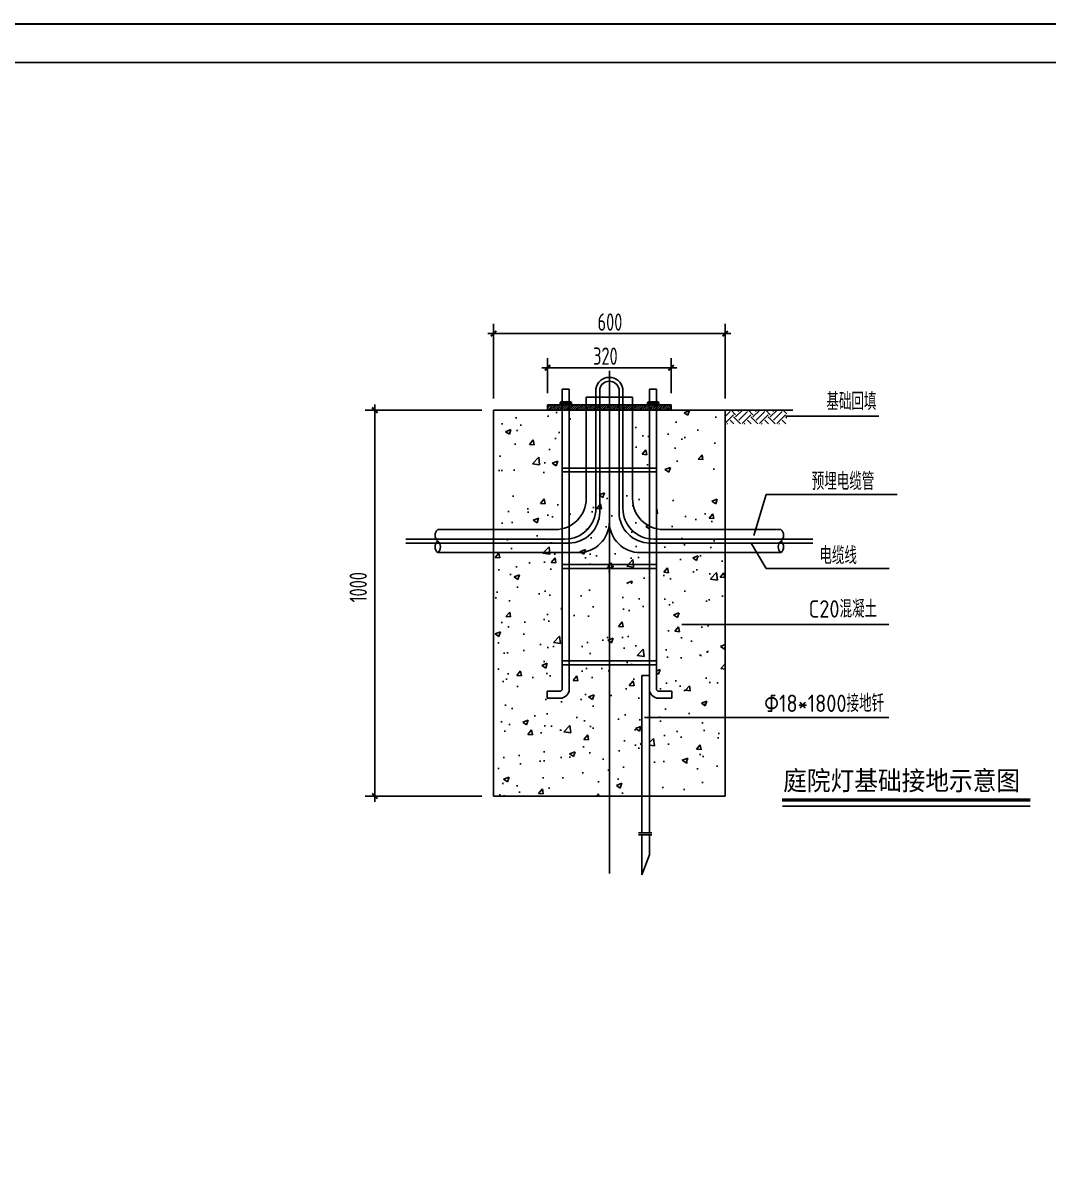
# Model space of a CAD drawing. Extents: x 40587477144 to 40590102100, y 3379967887 to 3381819730.
# Drawn here: x 40588364765 to 40588391323, y 3381013898 to 3381043623 of the extents above; entities that cross this region are included whole.
import ezdxf
from ezdxf.enums import TextEntityAlignment as Align

# ---------------------------------------------------------------- set-up
doc = ezdxf.new("R2010")
doc.units = 0
doc.header["$LTSCALE"] = 1000
doc.header["$MEASUREMENT"] = 0
doc.linetypes.add('99', pattern=[0])
doc.linetypes.add('ACAD_ISO04W100', pattern=[30, 24, -3, 0, -3])
doc.layers.get('Defpoints').update_dxf_attribs({"color": 210})
doc.layers.add('0-cxFrame', color=155, linetype='Continuous')
doc.layers.add('电气', color=7, linetype='Continuous')
doc.layers.add('0-cxText', color=131, linetype='Continuous', lineweight=25)
doc.styles.add('-宋体', font='', dxfattribs={"width": 0.8})
doc.styles.add('_TCH_DIM', font='SIMPLEX', dxfattribs={"bigfont": 'GBCBIG'})
doc.styles.add('cx_tuming', font='simhei.ttf')
doc.styles.add('cx_tuqian1', font='')
doc.styles.add('GPS', font='gbenor.shx', dxfattribs={"width": 0.8, "bigfont": 'gbcbig.shx'})
doc.styles.get("Standard").update_dxf_attribs({"font": 'GBENOR', "width": 0.7, "bigfont": 'GBCBIG'})
doc.styles.add('黑体', font='simhei.ttf', dxfattribs={"height": 12})
doc.styles.get('-宋体').set_extended_font_data('SimSun')
doc.styles.get('cx_tuqian1').set_extended_font_data('SimSun')
doc.dimstyles.new('ISO-25', dxfattribs={"dimtxt": 2.5, "dimasz": 2.5, "dimexe": 1.25, "dimexo": 0.625, "dimtad": 1, "dimtxsty": 'Standard', "dimcen": 2.5, "dimadec": 0, "dimazin": 0, "dimtfac": 1, "dimtmove": 0, "dimatfit": 3, "dimfxl": 0, "dimarcsym": 0})

# ---------------------------------------------------------------- blocks, each defined once
blk = doc.blocks.new('TK22.A1 L(Dragon)')
at = {"layer": '0-cxFrame', "color": 7, "const_width": 0.5}
blk.add_lwpolyline([(0, 0), (-841, 0), (-841, 594), (0, 594)], close=True, dxfattribs=at)
at = {"layer": '0-cxFrame', "const_width": 0.5}
blk.add_lwpolyline([(-80, 10), (-821, 10), (-821, 584), (-80, 584)], close=True, dxfattribs=at)
at = {"style": '黑体', "flags": 4}
blk.add_attdef('图幅', text='', height=3.3, dxfattribs=at).set_placement((-40, 3), align=Align.RIGHT)
at = {"layer": '0-cxText', "flags": 4}
for tag, height, style, p in [('建设单位', 3.5, 'cx_tuming', (-45, 240)), ('项目名称', 3.5, 'cx_tuming', (-45, 210)), ('子项名称', 3.5, 'cx_tuming', (-45, 180)), ('工程编号', 3.3, 'cx_tuqian1', (-35, 165)), ('图名1', 3.5, 'cx_tuming', (-45, 87)), ('图名2', 3.5, 'cx_tuming', (-45, 79)), ('图名3', 3.5, 'cx_tuming', (-45, 71)), ('出图日期', 3.3, 'cx_tuqian1', (-39, 60)), ('专业', 3.3, 'cx_tuqian1', (-55, 52)), ('图号', 3.3, 'cx_tuqian1', (-55, 44)), ('版次', 3.3, 'cx_tuqian1', (-20, 44))]:
    blk.add_attdef(tag, text='', height=height, dxfattribs=dict(at, style=style)).set_placement(p, align=Align.MIDDLE)
at = {"layer": 'Defpoints', "color": 6, "flags": 4}
for tag, height, style, p in [('tufu', 3.3, '黑体', (-12, 12)), ('dwfname', 4, 'cx_tuqian1', (-80, 3))]:
    blk.add_attdef(tag, text='', height=height, dxfattribs=dict(at, style=style)).set_placement(p, align=Align.RIGHT)
blk = doc.blocks.new('_DIMX')
blk.add_line((-150, 0), (150, 0))
at = {"const_width": 50}
blk.add_lwpolyline([(-70, -70), (70, 70)], dxfattribs=at)

msp = doc.modelspace()

# ---------------------------------------------------------------- hatches: boundary and pattern name
at = {"layer": '电气'}
h = msp.add_hatch(dxfattribs=at)
h.set_pattern_fill('AR-CONC', color=256, scale=8, style=0)
h.set_pattern_definition([(50, (40588306658, 3381022389.1), (1457.477, -127.513), [152.4, -1676.4]), (355, (40588306658, 3381022389), (-281.943, 1528.453), [121.92, -1341.12]), (100.451, (40588306779.5, 3381022378.4), (1175.54, 1400.934), [129.52, -1424.72]), (46.1842, (40588306658, 3381022795.5), (2168.632, -336.34), [228.6, -2514.6]), (96.6356, (40588306838.8, 3381022767.4), (1899.234, 1979.404), [194.28, -2137.08]), (351.184, (40588306658, 3381022795.5), (1899.24, 1979.4), [182.88, -2011.68]), (21, (40588306861.3, 3381022693.9), (1212.919, -818.124), [152.4, -1676.4]), (326, (40588306861.3, 3381022693.9), (494.416, 1473.504), [121.92, -1341.12]), (71.4514, (40588306962.3, 3381022625.7), (1707.332, 655.383), [129.52, -1424.72]), (37.5, (40588306658.05, 3381022389.06), (24.709, 676.4403), [0, -1324.864, 0, -1361.44, 0, -1346.2]), (7.5, (40588306658.05, 3381022389.06), (534.557, 801.4446), [0, -776.224, 0, -1294.384, 0, -513.08]), (327.5, (40588306204.9, 3381022389.06), (1084.7248, -45.83), [0, -508, 0, -1584.96, 0, -2103.12]), (317.5, (40588306001.7, 3381022389.1), (1185.033, 203.412), [0, -660.4, 0, -1052.576, 0, -1493.52])])
h.paths.add_polyline_path([(40588376957.213203, 3381031965.003263), (40588378557.213203, 3381031965.003263, 0.0563557318), (40588378735.842346, 3381031985.200963), (40588378735.842346, 3381033590.003263), (40588376957.213203, 3381033590.003263)])
h.paths.add_polyline_path([(40588376957.213203, 3381023590.003263), (40588380796.084053, 3381023590.003263), (40588380796.084053, 3381026717.817925), (40588380998.584053, 3381026717.817925), (40588380998.584053, 3381027972.817925), (40588380998.584053, 3381028990.003263), (40588378915.842346, 3381028990.003263), (40588378915.842346, 3381026310.003263, -0.286542951), (40588378723.566063, 3381026130.003263), (40588378342.092346, 3381026130.003263), (40588378342.092346, 3381026310.003263), (40588378700.467003, 3381026310.003263, 0.1769332504), (40588378735.842346, 3381026341.127435), (40588378735.842346, 3381031365.003263), (40588376957.213203, 3381031365.003263)])
h.paths.add_polyline_path([(40588380998.584053, 3381030740.003263), (40588379957.213203, 3381030740.003263), (40588379957.213203, 3381029090.003263), (40588380998.584053, 3381029090.003263)], flags=17)
h.paths.add_polyline_path([(40588379957.213203, 3381030740.003263), (40588378915.842346, 3381030740.003263), (40588378915.842346, 3381029090.003263), (40588379957.213203, 3381029090.003263)], flags=17)
h.paths.add_polyline_path([(40588379157.213203, 3381031365.003263), (40588378915.842346, 3381031365.003263), (40588378915.842346, 3381030840.003263), (40588379957.213203, 3381030840.003263), (40588379957.213203, 3381032165.003263, -0.4142135624)])
h.paths.add_polyline_path([(40588379957.213203, 3381032165.003263), (40588379957.213203, 3381030840.003263), (40588380998.584053, 3381030840.003263), (40588380998.584053, 3381031365.003263), (40588380757.213203, 3381031365.003263, -0.4142135624)])
h.paths.add_polyline_path([(40588381178.584053, 3381026341.127435, 0.1769332504), (40588381213.959396, 3381026310.003263), (40588381572.334053, 3381026310.003263), (40588381572.334053, 3381026130.003263), (40588381190.860336, 3381026130.003263, -0.286542951), (40588380998.584053, 3381026310.003263), (40588380998.584053, 3381023590.003263), (40588382957.213203, 3381023590.003263), (40588382957.213203, 3381031365.003263), (40588381178.584053, 3381031365.003263)])
h.paths.add_polyline_path([(40588382957.213203, 3381031965.003263), (40588382957.213203, 3381033590.003263), (40588381178.584053, 3381033590.003263), (40588381178.584053, 3381031985.200963, 0.0563557318), (40588381357.213203, 3381031965.003263)])
h.paths.add_polyline_path([(40588380998.584053, 3381032049.891291), (40588380998.584053, 3381031990.003263), (40588381158.781853, 3381031990.003263, -0.0535991848)])
h.paths.add_polyline_path([(40588380998.584053, 3381033590.003263), (40588380557.213203, 3381033590.003263), (40588380557.213203, 3381032765.003263, 0.2564692062), (40588380927.824097, 3381032090.003263), (40588380998.584053, 3381032090.003263)])
h.paths.add_polyline_path([(40588378915.842346, 3381032090.003263), (40588378986.602303, 3381032090.003263, 0.2564692062), (40588379357.213203, 3381032765.003263), (40588379357.213203, 3381033590.003263), (40588378915.842346, 3381033590.003263)])
h.paths.add_polyline_path([(40588378915.842346, 3381031990.003263), (40588378915.842346, 3381032049.891291, -0.0535991848), (40588378755.644547, 3381031990.003263)])
h = msp.add_hatch(dxfattribs=at)
h.set_pattern_fill('JIS_WOOD', color=256, scale=50, style=0)
h.set_pattern_definition([(45, (40588306658.054, 3381022389.062), (-25, 25), [])])
h.paths.add_polyline_path([(40588378357.213203, 3381033730.003263), (40588378357.213203, 3381033590.003263), (40588378735.842346, 3381033590.003263), (40588378735.842346, 3381033730.003263)])
h.paths.add_polyline_path([(40588378915.842346, 3381033730.003263), (40588378735.842346, 3381033730.003263), (40588378735.842346, 3381033590.003263), (40588378915.842346, 3381033590.003263)])
h.paths.add_polyline_path([(40588379357.213203, 3381033590.003263), (40588379357.213203, 3381033730.003263), (40588378915.842346, 3381033730.003263), (40588378915.842346, 3381033590.003263)])
h.paths.add_polyline_path([(40588379607.213203, 3381033590.003263), (40588379607.213203, 3381033730.003263), (40588379357.213203, 3381033730.003263), (40588379357.213203, 3381033590.003263)])
h.paths.add_polyline_path([(40588379607.213203, 3381033590.003263), (40588379707.213203, 3381033590.003263), (40588379707.213203, 3381033730.003263), (40588379607.213203, 3381033730.003263)])
h.paths.add_polyline_path([(40588379957.213203, 3381033590.003263), (40588379957.213203, 3381033730.003263), (40588379707.213203, 3381033730.003263), (40588379707.213203, 3381033590.003263)])
h.paths.add_polyline_path([(40588380207.213203, 3381033590.003263), (40588380207.213203, 3381033730.003263), (40588379957.213203, 3381033730.003263), (40588379957.213203, 3381033590.003263)])
h.paths.add_polyline_path([(40588380207.213203, 3381033590.003263), (40588380307.213203, 3381033590.003263), (40588380307.213203, 3381033730.003263), (40588380207.213203, 3381033730.003263)])
h.paths.add_polyline_path([(40588380557.213203, 3381033590.003263), (40588380557.213203, 3381033730.003263), (40588380307.213203, 3381033730.003263), (40588380307.213203, 3381033590.003263)])
h.paths.add_polyline_path([(40588380998.584053, 3381033590.003263), (40588380998.584053, 3381033730.003263), (40588380557.213203, 3381033730.003263), (40588380557.213203, 3381033590.003263)])
h.paths.add_polyline_path([(40588381178.584053, 3381033590.003263), (40588381178.584053, 3381033730.003263), (40588380998.584053, 3381033730.003263), (40588380998.584053, 3381033590.003263)])
h.paths.add_polyline_path([(40588381557.213203, 3381033590.003263), (40588381557.213203, 3381033730.003263), (40588381178.584053, 3381033730.003263), (40588381178.584053, 3381033590.003263)])
h = msp.add_hatch(color=256, dxfattribs=at)
h.paths.add_polyline_path([(40588378915.842346, 3381033808.753263), (40588378949.592346, 3381033808.753263), (40588378972.092346, 3381033786.253263), (40588378972.092346, 3381033730.003263), (40588378915.842346, 3381033730.003263)])
h.paths.add_polyline_path([(40588378735.842346, 3381033730.003263), (40588378735.842346, 3381033808.753263), (40588378915.842346, 3381033808.753263), (40588378915.842346, 3381033730.003263)])
h.paths.add_polyline_path([(40588378679.592346, 3381033786.253263), (40588378702.092346, 3381033808.753263), (40588378735.842346, 3381033808.753263), (40588378735.842346, 3381033730.003263), (40588378679.592346, 3381033730.003263)])
h = msp.add_hatch(color=256, dxfattribs=at)
h.paths.add_polyline_path([(40588380998.584053, 3381033808.753263), (40588380964.834053, 3381033808.753263), (40588380942.334053, 3381033786.253263), (40588380942.334053, 3381033730.003263), (40588380998.584053, 3381033730.003263)])
h.paths.add_polyline_path([(40588381178.584053, 3381033730.003263), (40588381178.584053, 3381033808.753263), (40588380998.584053, 3381033808.753263), (40588380998.584053, 3381033730.003263)])
h.paths.add_polyline_path([(40588381234.834053, 3381033786.253263), (40588381212.334053, 3381033808.753263), (40588381178.584053, 3381033808.753263), (40588381178.584053, 3381033730.003263), (40588381234.834053, 3381033730.003263)])
h = msp.add_hatch(dxfattribs=at)
h.set_pattern_fill('EARTH', color=256, scale=50, angle=45, style=0)
h.set_pattern_definition([(45, (40588373069.75, 3381023367.65), (4e-14, 449.013), [317.5, -317.5]), (45, (40588372985.56, 3381023451.84), (4e-14, 449.013), [317.5, -317.5]), (45, (40588372901.37, 3381023536.03), (4e-14, 449.013), [317.5, -317.5]), (135, (40588372901.37, 3381023592.16), (-449.013, 4e-14), [317.5, -317.5]), (135, (40588372985.56, 3381023676.35), (-449.013, 4e-14), [317.5, -317.5]), (135, (40588373069.75, 3381023760.54), (-449.013, 4e-14), [317.5, -317.5])])
h.paths.add_polyline_path([(40588384551.503227, 3381033590.003263), (40588382957.213203, 3381033590.003263), (40588382957.213203, 3381033236.494645), (40588384551.503227, 3381033236.494645)])

# ---------------------------------------------------------------- linework, layer by layer
at = {"layer": '电气', "color": 120}
for p, q in [((40588376957.213203, 3381033890.003263, 0), (40588376957.213203, 3381035822.780613, 0)), ((40588382957.213203, 3381033890.003263, 0), (40588382957.213203, 3381035822.780613, 0)), ((40588382956.213203, 3381035572.780613, 0), (40588376958.213203, 3381035572.780613, 0)), ((40588378357.213203, 3381034030.003263, 0), (40588378357.213203, 3381034939.168027, 0)), ((40588381557.213203, 3381034030.003263, 0), (40588381557.213203, 3381034939.168027, 0)), ((40588378358.213203, 3381034689.168027, 0), (40588381556.213203, 3381034689.168027, 0)), ((40588376657.213203, 3381033590.003263, 0), (40588373630.231216, 3381033590.003263, 0)), ((40588373880.231216, 3381033589.003263, 0), (40588373880.231216, 3381023591.003263, 0)), ((40588376657.213203, 3381023590.003263, 0), (40588373630.231216, 3381023590.003263, 0))]:
    msp.add_line(p, q, dxfattribs=at)
at = {"layer": '电气', "linetype": 'ACAD_ISO04W100', "ltscale": 5}
msp.add_line((40588379957.213203, 3381021581.585611, 0), (40588379957.213203, 3381034604.549271, 0), dxfattribs=at)
at = {"layer": '电气'}
for p, q in [((40588378735.842346, 3381034130.003263, 0), (40588378915.842346, 3381034130.003263, 0)), ((40588378735.842346, 3381034130.003263, 0), (40588378735.842346, 3381026341.127435, 0)), ((40588378915.842346, 3381034130.003263, 0), (40588378915.842346, 3381026310.003263, 0)), ((40588379357.213203, 3381033930.003263, 0), (40588380557.213203, 3381033930.003263, 0)), ((40588379357.213203, 3381031296.809923, 0), (40588379357.213203, 3381033930.003263, 0)), ((40588379607.213203, 3381034140.003263, 0), (40588379607.213203, 3381031046.809923, 0)), ((40588379607.213203, 3381034140.003263, 0), (40588379607.213203, 3381031046.809923, 0)), ((40588379707.213203, 3381034131.669929, 0), (40588379707.213203, 3381031401.003896, 0)), ((40588379707.213203, 3381034131.669929, 0), (40588379707.213203, 3381030946.809923, 0)), ((40588380207.213203, 3381034131.669929, 0), (40588380207.213203, 3381030946.809923, 0)), ((40588380307.213203, 3381034140.003263, 0), (40588380307.213203, 3381031046.809923, 0)), ((40588380557.213203, 3381031296.809923, 0), (40588380557.213203, 3381033930.003263, 0)), ((40588380998.584053, 3381034130.003263, 0), (40588381178.584053, 3381034130.003263, 0)), ((40588380998.584053, 3381034130.003263, 0), (40588380998.584053, 3381027565.003263, 0)), ((40588381178.584053, 3381034130.003263, 0), (40588381178.584053, 3381026341.127435, 0)), ((40588376957.213203, 3381033590.003263, 0), (40588384712.242378, 3381033590.003263, 0)), ((40588376957.213203, 3381023590.003263, 0), (40588376957.213203, 3381033590.003263, 0)), ((40588378357.213203, 3381033730.003263, 0), (40588381557.213203, 3381033730.003263, 0)), ((40588378357.213203, 3381033730.003263, 0), (40588378357.213203, 3381033590.003263, 0)), ((40588378679.592346, 3381033786.253263, 0), (40588378702.092346, 3381033808.753263, 0)), ((40588378679.592346, 3381033786.253263, 0), (40588378679.592346, 3381033730.003263, 0)), ((40588378949.592346, 3381033808.753263, 0), (40588378702.092346, 3381033808.753263, 0)), ((40588378972.092346, 3381033786.253263, 0), (40588378949.592346, 3381033808.753263, 0)), ((40588378972.092346, 3381033786.253263, 0), (40588378972.092346, 3381033730.003263, 0)), ((40588380942.334053, 3381033786.253263, 0), (40588380964.834053, 3381033808.753263, 0)), ((40588380942.334053, 3381033786.253263, 0), (40588380942.334053, 3381033730.003263, 0)), ((40588380964.834053, 3381033808.753263, 0), (40588381212.334053, 3381033808.753263, 0)), ((40588381234.834053, 3381033786.253263, 0), (40588381212.334053, 3381033808.753263, 0)), ((40588381234.834053, 3381033786.253263, 0), (40588381234.834053, 3381033730.003263, 0)), ((40588381557.213203, 3381033730.003263, 0), (40588381557.213203, 3381033590.003263, 0)), ((40588382957.213203, 3381023590.003263, 0), (40588382957.213203, 3381033590.003263, 0)), ((40588378735.842346, 3381032090.003263, 0), (40588381178.584053, 3381032090.003263, 0)), ((40588378735.842346, 3381031990.003263, 0), (40588381178.584053, 3381031990.003263, 0)), ((40588378557.213203, 3381030496.809923, 0), (40588375511.544907, 3381030496.809923, 0)), ((40588381357.213203, 3381030496.809923, 0), (40588384402.881477, 3381030496.809923, 0)), ((40588378807.213203, 3381030246.809923, 0), (40588374683.315582, 3381030246.809923, 0)), ((40588378907.213203, 3381030146.809923, 0), (40588374683.315582, 3381030146.809923, 0)), ((40588381007.213203, 3381030146.809923, 0), (40588385231.110809, 3381030146.809923, 0)), ((40588381107.213203, 3381030246.809923, 0), (40588385231.110809, 3381030246.809923, 0)), ((40588379157.213203, 3381029896.809923, 0), (40588375511.544907, 3381029896.809923, 0)), ((40588380757.213203, 3381029896.809923, 0), (40588384402.881477, 3381029896.809923, 0)), ((40588378735.842346, 3381029590.003263, 0), (40588381178.584053, 3381029590.003263, 0)), ((40588378735.842346, 3381029490.003263, 0), (40588381178.584053, 3381029490.003263, 0)), ((40588380998.584053, 3381027972.817925, 0), (40588380998.584053, 3381022640.282278, 0)), ((40588378735.842346, 3381027090.003263, 0), (40588381178.584053, 3381027090.003263, 0)), ((40588378735.842346, 3381026990.003263, 0), (40588381178.584053, 3381026990.003263, 0)), ((40588380998.584053, 3381026717.817925, 0), (40588380796.084053, 3381026717.817925, 0)), ((40588380796.084053, 3381026717.817925, 0), (40588380796.084053, 3381022640.282278, 0)), ((40588378342.092346, 3381026310.003263, 0), (40588378342.092346, 3381026130.003263, 0)), ((40588378342.092346, 3381026310.003263, 0), (40588378700.467003, 3381026310.003263, 0)), ((40588381572.334053, 3381026310.003263, 0), (40588381213.959396, 3381026310.003263, 0)), ((40588381572.334053, 3381026310.003263, 0), (40588381572.334053, 3381026130.003263, 0)), ((40588378342.092346, 3381026130.003263, 0), (40588378723.566063, 3381026130.003263, 0)), ((40588381572.334053, 3381026130.003263, 0), (40588381190.860336, 3381026130.003263, 0)), ((40588376957.213203, 3381023590.003263, 0), (40588382957.213203, 3381023590.003263, 0)), ((40588380715.977814, 3381022640.282278, 0), (40588381059.756287, 3381022640.282278, 0)), ((40588380715.977814, 3381022584.032278, 0), (40588381059.756287, 3381022584.032278, 0)), ((40588380796.084053, 3381022584.032278, 0), (40588380796.084053, 3381021549.196187, 0)), ((40588380998.584053, 3381022584.032278, 0), (40588380998.584053, 3381022068.258518, 0)), ((40588380796.084053, 3381021549.196187, 0), (40588380998.584053, 3381022068.258518, 0))]:
    msp.add_line(p, q, dxfattribs=at)
at = {"layer": '电气', "color": 120, "linetype": '99'}
msp.add_line((40588384439.548111, 3381023330.807706, 0), (40588390861.839798, 3381023330.807706, 0), dxfattribs=at)
at = {"layer": '电气', "color": 120, "elevation": 0}
for points in [[(40588384530.109489, 3381033437.858224), (40588386941.722038, 3381033437.858224)], [(40588383700.36055, 3381030338.479298), (40588384021.188713, 3381031402.732617), (40588387411.380997, 3381031402.732617)]]:
    msp.add_lwpolyline(points, dxfattribs=at)
at = {"layer": '电气', "color": 120, "linetype": '99', "const_width": 80, "elevation": 0}
msp.add_lwpolyline([(40588384433.544212, 3381023488.05632), (40588390861.839798, 3381023488.05632)], dxfattribs=at)
at = {"layer": '电气'}
for centre, radius, start, end in [((40588379957.213203, 3381034085.836596, 0), 354.166667, 8.7973849963, 171.2026150037), ((40588379957.213203, 3381034085.836596, 0), 254.166667, 10.3888811053, 169.6111188947), ((40588378557.213203, 3381031296.809923, 0), 800, 270, 0), ((40588381357.213203, 3381031296.809923, 0), 800, 180, 270), ((40588378807.213203, 3381031046.809923, 0), 800, 270, 0), ((40588378907.213203, 3381030946.809923, 0), 800, 270, 0), ((40588381007.213203, 3381030946.809923, 0), 800, 180, 270), ((40588381107.213203, 3381031046.809923, 0), 800, 180, 270), ((40588379157.213203, 3381030696.809923, 0), 800, 270, 0), ((40588380757.213203, 3381030696.809923, 0), 800, 180, 270), ((40588375640.458771, 3381030346.809923, 0), 197.784688, 130.6765402339, 229.3234597661), ((40588384273.967628, 3381030346.809923, 0), 197.784688, 310.6765402339, 49.3234597661), ((40588375640.458771, 3381030046.809923, 0), 197.784688, 130.6765402339, 229.3234597661), ((40588375382.63105, 3381030046.809923, 0), 197.784688, 310.6765402339, 49.3234597661), ((40588384531.795341, 3381030046.809923, 0), 197.784688, 130.6765402339, 229.3234597661), ((40588384273.967628, 3381030046.809923, 0), 197.784688, 310.6765402339, 49.3234597661), ((40588378675.554123, 3381026373.984618, 0), 68.660508, 291.2746572557, 331.4094019537), ((40588378675.554123, 3381026373.984618, 0), 248.660508, 281.1328543726, 345.089879168), ((40588381238.872276, 3381026373.984618, 0), 248.660508, 194.910120832, 258.8671456274), ((40588381238.872276, 3381026373.984618, 0), 68.660508, 208.5905980463, 248.7253427443)]:
    msp.add_arc(centre, radius, start, end, dxfattribs=at)
at = {"layer": '电气', "color": 120}
for points in [[(40588383754.529243, 3381033675.925657, 0), (40588383752.56649, 3381033674.322154, 0), (40588383753.903084, 3381033676.475549, 0)], [(40588383086.862694, 3381030338.204352, 0), (40588383084.89994, 3381030336.600849, 0), (40588383086.236542, 3381030338.754244, 0)]]:
    msp.add_solid(points, dxfattribs=at)

# ---------------------------------------------------------------- block references
at = {"layer": '0-cxFrame', "xscale": 100, "yscale": 100, "zscale": 100}
msp.add_blockref('TK22.A1 L(Dragon)', (40588406814.652184, 3380984198.287218), dxfattribs=at)
at = {"layer": '电气', "color": 120}
for p, rotation in [((40588376957.213203, 3381035572.780613, 0), 180), ((40588378357.213203, 3381034689.168027, 0), 180), ((40588373880.231216, 3381033590.003263, 0), 90), ((40588373880.231216, 3381023590.003263, 0), 270)]:
    msp.add_blockref('_DIMX', p, dxfattribs=dict(at, rotation=rotation))
for p in [(40588382957.213203, 3381035572.780613, 0), (40588381557.213203, 3381034689.168027, 0)]:
    msp.add_blockref('_DIMX', p, dxfattribs=at)

# ---------------------------------------------------------------- texts
at = {"layer": '电气', "color": 120, "style": 'GPS', "width": 0.8}
for s, p in [('600', (40588379651.071457, 3381035647.780613, 0)), ('320', (40588379537.095093, 3381034764.168027, 0))]:
    msp.add_text(s, height=450, dxfattribs=at).set_placement(p)
at = {"layer": '电气', "color": 120, "style": 'GPS'}
for s, p in [('基础回填', (40588385579.269142, 3381033589.800839, -0.000001)), ('预埋电缆管', (40588385200.865784, 3381031520.525979, -0.000001)), ('电缆线', (40588385398.426277, 3381029598.645048, -0.000003)), ('C20混凝土', (40588385120.613289, 3381028213.649542, -0.000001)), ('Φ18*1800接地钎', (40588383965.490494, 3381025768.10632, -0.000001))]:
    msp.add_text(s, height=450, dxfattribs=at).set_placement(p)
at = {"layer": '电气', "color": 120, "style": 'GPS', "width": 0.8}
msp.add_text('1000', height=450, rotation=90, dxfattribs=at).set_placement((40588373676.091431, 3381028610.10483, 0))
at = {"layer": '电气', "color": 120, "linetype": '99', "style": '-宋体', "width": 0.9}
msp.add_text('庭院灯基础接地示意图 ', height=500, dxfattribs=at).set_placement((40588384460.405434, 3381023740.654768, 0))

# ---------------------------------------------------------------- leaders
at = {"layer": '电气', "color": 120}
for points in [[(40588383634.060547, 3381030146.809923, 0), (40588384021.188713, 3381029484.849993, 0), (40588387208.319878, 3381029484.849993, 0)], [(40588381830.484993, 3381028031.380338, 0), (40588387195.749008, 3381028031.380338, 0)], [(40588380865.622421, 3381025623.347044, 0), (40588387195.749008, 3381025623.347044, 0)]]:
    msp.add_leader(points, dimstyle='ISO-25', override={"dimtxsty": '_TCH_DIM'}, dxfattribs=at)

doc.saveas('drawing.dxf')
